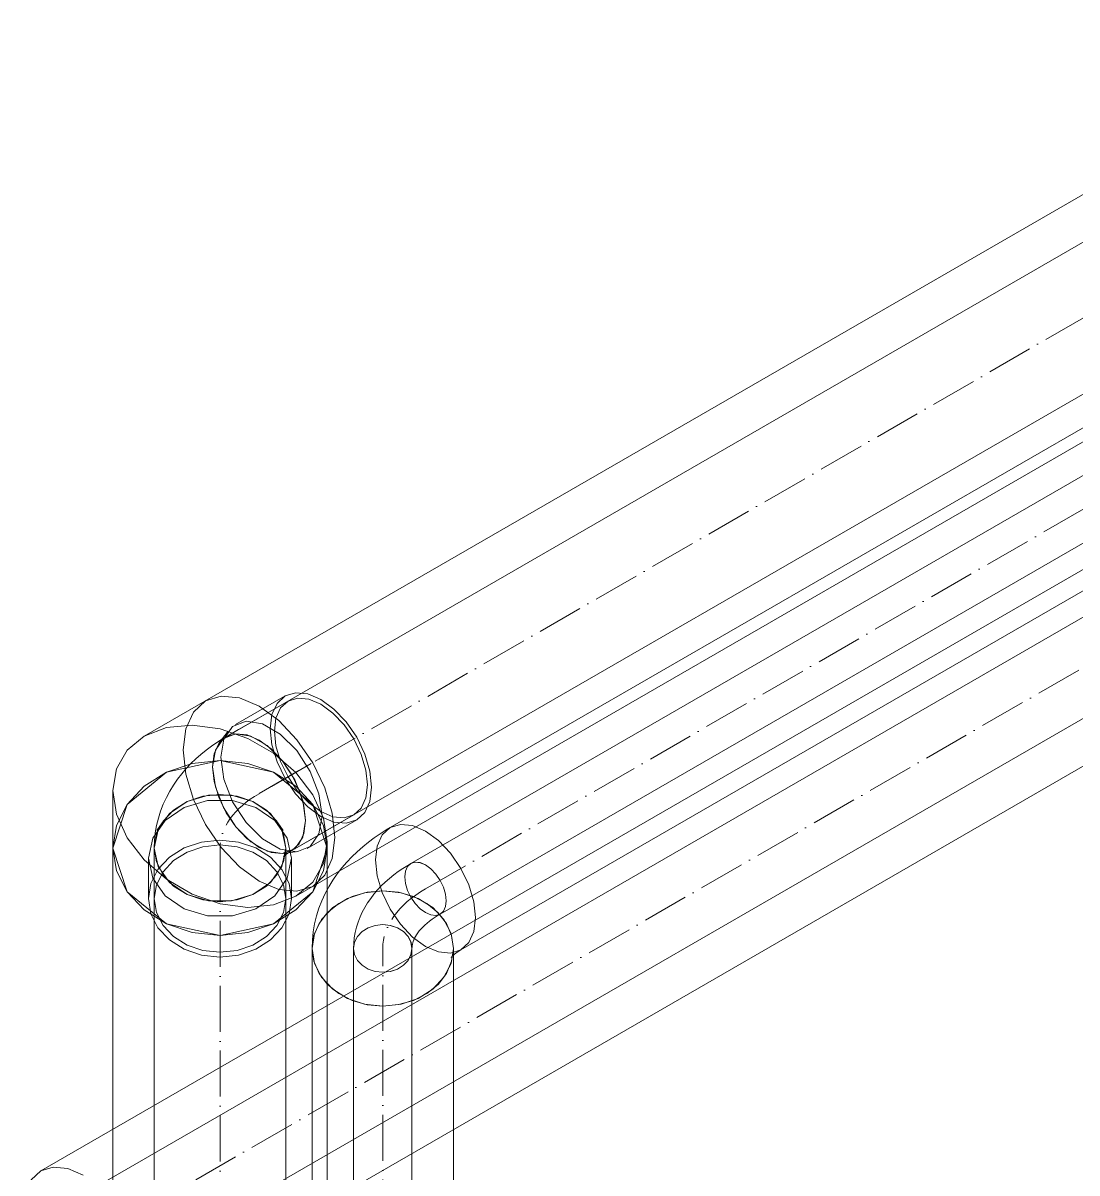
# Model space of a CAD drawing. Header units: millimetres. Extents: x -88595 to 880822, y -1054509 to -148035.
# Drawn here: x 387097.8 to 387326.8, y -308502 to -308252.1 of the extents above; entities that cross this region are included whole.
import ezdxf

# ---------------------------------------------------------------- set-up
doc = ezdxf.new("R2010")
doc.units = ezdxf.units.MM
doc.linetypes.add('$12$ADSK_Осевая', pattern=[14, 10, -2, 0, -2])
doc.linetypes.add('$13$ADSK_Осевая', pattern=[14, 10, -2, 0, -2])
for name, color, linetype, lineweight in [('Изоляция', 7, 'Continuous', 18), ('Трубопровод', 7, 'Continuous', 18), ('Трубопроводы', 7, 'Continuous', 18)]:
    doc.layers.add(name, color=color, linetype=linetype, lineweight=lineweight)

# ---------------------------------------------------------------- blocks, each defined once
blk = doc.blocks.new('$0$ADSK_МедьПайка_Отвод-гнутая труба - Отвод _гнутая труба_-3264726-В_ОВ3_4')
at = {"layer": 'Трубопроводы', "color": 190, "true_color": 0x8000ff}
for points in [[(14720.99, 15436.99, 0), (14721.03, 15438.17, 0), (14721.15, 15439.33, 0), (14721.35, 15440.49, 0), (14721.63, 15441.62, 0), (14721.98, 15442.74, 0), (14722.4, 15443.83, 0), (14722.89, 15444.89, 0), (14723.44, 15445.92, 0), (14724.06, 15446.92, 0), (14724.72, 15447.88, 0), (14725.44, 15448.82, 0), (14726.21, 15449.71, 0), (14727.03, 15450.57, 0), (14727.89, 15451.4, 0), (14728.79, 15452.2, 0), (14729.73, 15452.96, 0), (14730.71, 15453.69, 0), (14731.73, 15454.39, 0), (14732.78, 15455.05, 0), (14733.46, 15455.46, 0)], [(14732.15, 15452.55, 0), (14732.3, 15453.8, 0), (14732.75, 15454.79, 0), (14733.46, 15455.46, 0), (14734.39, 15455.74, 0), (14735.48, 15455.64, 0), (14736.64, 15455.14, 0), (14737.8, 15454.29, 0), (14738.88, 15453.15, 0), (14739.81, 15451.79, 0), (14740.53, 15450.3, 0), (14740.98, 15448.79, 0), (14741.13, 15447.36, 0)], [(14741.13, 15447.36, 0), (14740.98, 15446.11, 0), (14740.53, 15445.12, 0), (14739.81, 15444.46, 0), (14738.88, 15444.17, 0), (14737.8, 15444.28, 0), (14736.64, 15444.77, 0), (14735.48, 15445.62, 0), (14734.39, 15446.76, 0), (14733.46, 15448.12, 0), (14732.75, 15449.61, 0), (14732.3, 15451.12, 0), (14732.15, 15452.55, 0)], [(14733.69, 15436.99, 0), (14733.7, 15437.29, 0), (14733.73, 15437.59, 0), (14733.78, 15437.89, 0), (14733.86, 15438.21, 0), (14733.96, 15438.53, 0), (14734.1, 15438.87, 0), (14734.26, 15439.23, 0), (14734.46, 15439.6, 0), (14734.69, 15439.98, 0), (14734.97, 15440.38, 0), (14735.28, 15440.79, 0), (14735.64, 15441.21, 0), (14736.04, 15441.63, 0), (14736.49, 15442.06, 0), (14736.98, 15442.49, 0), (14737.51, 15442.92, 0), (14738.09, 15443.35, 0), (14738.71, 15443.78, 0), (14739.37, 15444.2, 0), (14739.81, 15444.46, 0)], [(14733.69, 15436.99, 0), (14733.47, 15438.34, 0), (14732.84, 15439.59, 0), (14731.83, 15440.66, 0), (14730.51, 15441.48, 0), (14728.98, 15442, 0), (14727.34, 15442.18, 0), (14725.7, 15442, 0), (14724.16, 15441.48, 0), (14722.85, 15440.66, 0), (14721.84, 15439.59, 0), (14721.21, 15438.34, 0), (14720.99, 15436.99, 0)], [(14720.99, 15436.99, 0), (14721.21, 15435.65, 0), (14721.84, 15434.4, 0), (14722.85, 15433.33, 0), (14724.16, 15432.5, 0), (14725.7, 15431.99, 0), (14727.34, 15431.81, 0), (14728.98, 15431.99, 0), (14730.51, 15432.5, 0), (14731.83, 15433.33, 0), (14732.84, 15434.4, 0), (14733.47, 15435.65, 0), (14733.69, 15436.99, 0)]]:
    blk.add_polyline3d(points, dxfattribs=at)
blk = doc.blocks.new('$0$ADSK_МедьПайка_Отвод - Отвод медный под пайку двухраструбный-V6-В_ОВ3_4')
at = {"layer": 'Трубопроводы', "color": 134, "true_color": 0x00a6a6}
for p, q in [((14706.13, 15491.86), (14695.38, 15485.65)), ((14706.76, 15490.76), (14696.01, 15484.55)), ((14696.01, 15484.55), (14693.33, 15483)), ((14693.76, 15484.21), (14691.84, 15481.68)), ((14710.3, 15459.81), (14721.05, 15466.01)), ((14710.93, 15458.71), (14721.68, 15464.91)), ((14679.4, 15464.31), (14678.28, 15462.61)), ((14705.69, 15462.61), (14704.57, 15464.31)), ((14707.61, 15458.26), (14710.3, 15459.81)), ((14677.7, 15458.8), (14677.7, 15456.61)), ((14705.72, 15457.63), (14708.88, 15458.03)), ((14706.27, 15456.61), (14706.27, 15458.8)), ((14676.43, 15456.61), (14676.43, 15447.83)), ((14677.7, 15456.61), (14677.7, 15447.83)), ((14706.27, 15447.83), (14706.27, 15456.61)), ((14707.54, 15447.83), (14707.54, 15456.61))]:
    blk.add_line(p, q, dxfattribs=at)
for points in [[(14702.91, 15484.74, 0), (14703.28, 15487.81, 0), (14704.38, 15490.24, 0), (14706.13, 15491.86, 0), (14708.4, 15492.56, 0), (14711.06, 15492.3, 0), (14713.9, 15491.09, 0), (14716.75, 15489.01, 0), (14719.4, 15486.21, 0), (14721.68, 15482.88, 0), (14723.43, 15479.24, 0), (14724.53, 15475.54, 0), (14724.9, 15472.04, 0)], [(14724.01, 15472.55, 0), (14723.66, 15475.77, 0), (14722.65, 15479.17, 0), (14721.05, 15482.51, 0), (14718.95, 15485.57, 0), (14716.52, 15488.14, 0), (14713.9, 15490.05, 0), (14711.29, 15491.16, 0), (14708.85, 15491.4, 0), (14706.76, 15490.76, 0), (14705.16, 15489.27, 0), (14704.15, 15487.04, 0), (14703.8, 15484.22, 0)], [(14714.16, 15465.83, 0), (14713.49, 15470.56, 0), (14711.58, 15475.48, 0), (14708.65, 15480.01, 0), (14705.06, 15483.59, 0), (14701.24, 15485.79, 0), (14697.65, 15486.35, 0), (14694.73, 15485.21, 0), (14692.82, 15482.49, 0), (14692.16, 15478.53, 0)], [(14724.9, 15472.04, 0), (14724.53, 15468.96, 0), (14723.43, 15466.54, 0), (14721.68, 15464.91, 0), (14719.4, 15464.21, 0), (14716.75, 15464.47, 0), (14713.9, 15465.69, 0), (14711.06, 15467.76, 0), (14708.4, 15470.56, 0), (14706.13, 15473.9, 0), (14704.38, 15477.54, 0), (14703.28, 15481.23, 0), (14702.91, 15484.74, 0)], [(14677.7, 15458.8, 0), (14677.76, 15460.46, 0), (14677.93, 15462.1, 0), (14678.21, 15463.72, 0), (14678.6, 15465.31, 0), (14679.08, 15466.86, 0), (14679.66, 15468.35, 0), (14680.33, 15469.79, 0), (14681.07, 15471.17, 0), (14681.87, 15472.5, 0), (14682.75, 15473.76, 0), (14683.67, 15474.95, 0), (14684.65, 15476.09, 0), (14685.67, 15477.17, 0), (14686.73, 15478.19, 0), (14687.83, 15479.16, 0), (14688.96, 15480.08, 0), (14690.13, 15480.95, 0), (14691.32, 15481.76, 0), (14692.54, 15482.53, 0), (14693.33, 15483, 0)], [(14690.37, 15476.46, 0), (14690.98, 15480.1, 0), (14692.73, 15482.59, 0), (14695.42, 15483.65, 0), (14698.71, 15483.13, 0), (14702.22, 15481.1, 0), (14705.52, 15477.82, 0), (14708.21, 15473.66, 0), (14709.96, 15469.14, 0), (14710.57, 15464.8, 0)], [(14690.37, 15476.46, 0), (14690.71, 15479.28, 0), (14691.72, 15481.51, 0), (14693.33, 15483, 0), (14695.42, 15483.65, 0), (14697.85, 15483.4, 0), (14700.47, 15482.29, 0), (14703.08, 15480.39, 0), (14705.52, 15477.81, 0), (14707.61, 15474.75, 0), (14709.22, 15471.41, 0), (14710.23, 15468.01, 0), (14710.57, 15464.8, 0)], [(14703.8, 15484.22, 0), (14704.15, 15481, 0), (14705.16, 15477.6, 0), (14706.76, 15474.26, 0), (14708.85, 15471.2, 0), (14711.29, 15468.63, 0), (14713.9, 15466.72, 0), (14716.52, 15465.61, 0), (14718.95, 15465.37, 0), (14721.05, 15466.01, 0), (14722.65, 15467.5, 0), (14723.66, 15469.73, 0), (14724.01, 15472.55, 0)], [(14692.16, 15478.53, 0), (14692.82, 15473.81, 0), (14694.73, 15468.88, 0), (14697.65, 15464.36, 0), (14701.24, 15460.78, 0), (14705.06, 15458.57, 0), (14708.65, 15458.01, 0), (14711.58, 15459.15, 0), (14713.49, 15461.87, 0), (14714.16, 15465.83, 0)], [(14710.57, 15464.8, 0), (14709.96, 15461.16, 0), (14708.21, 15458.66, 0), (14705.52, 15457.61, 0), (14702.22, 15458.13, 0), (14698.71, 15460.16, 0), (14695.42, 15463.45, 0), (14692.73, 15467.6, 0), (14690.98, 15472.12, 0), (14690.37, 15476.46, 0)], [(14710.57, 15464.8, 0), (14710.23, 15461.98, 0), (14709.22, 15459.75, 0), (14707.61, 15458.26, 0), (14705.52, 15457.61, 0), (14703.08, 15457.85, 0), (14700.47, 15458.97, 0), (14697.85, 15460.87, 0), (14695.42, 15463.44, 0), (14693.33, 15466.51, 0), (14691.72, 15469.85, 0), (14690.71, 15473.24, 0), (14690.37, 15476.46, 0)], [(14706.27, 15458.8, 0), (14705.78, 15461.82, 0), (14704.35, 15464.63, 0), (14702.08, 15467.05, 0), (14699.13, 15468.9, 0), (14695.68, 15470.07, 0), (14691.98, 15470.47, 0), (14688.29, 15470.07, 0), (14684.84, 15468.9, 0), (14681.88, 15467.05, 0), (14679.61, 15464.63, 0), (14678.19, 15461.82, 0), (14677.7, 15458.8, 0)], [(14706.27, 15458.8, 0), (14705.41, 15462.79, 0), (14702.93, 15466.3, 0), (14699.13, 15468.9, 0), (14694.46, 15470.29, 0), (14689.5, 15470.29, 0), (14684.84, 15468.9, 0), (14681.04, 15466.3, 0), (14678.56, 15462.79, 0), (14677.7, 15458.8, 0)], [(14676.43, 15456.61, 0), (14677.37, 15460.95, 0), (14680.07, 15464.77, 0), (14684.21, 15467.61, 0), (14689.28, 15469.12, 0), (14694.69, 15469.12, 0), (14699.76, 15467.61, 0), (14703.9, 15464.77, 0), (14706.6, 15460.95, 0), (14707.54, 15456.61, 0)], [(14707.54, 15447.83, 0), (14707.01, 15451.12, 0), (14705.45, 15454.18, 0), (14702.98, 15456.81, 0), (14699.76, 15458.83, 0), (14696.01, 15460.1, 0), (14691.98, 15460.53, 0), (14687.96, 15460.1, 0), (14684.21, 15458.83, 0), (14680.98, 15456.81, 0), (14678.51, 15454.18, 0), (14676.96, 15451.12, 0), (14676.43, 15447.83, 0)], [(14677.7, 15447.83, 0), (14678.19, 15450.85, 0), (14679.61, 15453.66, 0), (14681.88, 15456.08, 0), (14684.84, 15457.93, 0), (14688.29, 15459.1, 0), (14691.98, 15459.5, 0), (14695.68, 15459.1, 0), (14699.13, 15457.93, 0), (14702.08, 15456.08, 0), (14704.35, 15453.66, 0), (14705.78, 15450.85, 0), (14706.27, 15447.83, 0)], [(14677.7, 15458.8, 0), (14678.56, 15454.82, 0), (14681.04, 15451.31, 0), (14684.84, 15448.7, 0), (14689.5, 15447.32, 0), (14694.46, 15447.32, 0), (14699.13, 15448.7, 0), (14702.93, 15451.3, 0), (14705.41, 15454.81, 0), (14706.27, 15458.8, 0)], [(14677.7, 15458.8, 0), (14678.19, 15455.78, 0), (14679.61, 15452.97, 0), (14681.88, 15450.55, 0), (14684.84, 15448.7, 0), (14688.29, 15447.54, 0), (14691.98, 15447.14, 0), (14695.68, 15447.54, 0), (14699.13, 15448.7, 0), (14702.08, 15450.55, 0), (14704.35, 15452.97, 0), (14705.78, 15455.78, 0), (14706.27, 15458.8, 0)], [(14706.27, 15458.8, 0), (14706.26, 15458.48, 0), (14706.23, 15458.17, 0), (14706.18, 15457.88, 0), (14706.11, 15457.62, 0), (14706.04, 15457.39, 0), (14705.97, 15457.2, 0), (14705.9, 15457.06, 0), (14705.84, 15456.95, 0), (14705.81, 15456.89, 0), (14705.8, 15456.88, 0)], [(14705.8, 15456.88, 0), (14705.81, 15456.9, 0), (14705.86, 15456.95, 0), (14705.95, 15457.04, 0), (14706.07, 15457.17, 0), (14706.24, 15457.31, 0), (14706.45, 15457.49, 0), (14706.7, 15457.68, 0), (14707, 15457.88, 0), (14707.34, 15458.1, 0), (14707.61, 15458.26, 0)], [(14707.54, 15456.61, 0), (14706.6, 15452.27, 0), (14703.9, 15448.45, 0), (14699.76, 15445.61, 0), (14694.69, 15444.1, 0), (14689.28, 15444.1, 0), (14684.21, 15445.61, 0), (14680.07, 15448.44, 0), (14677.37, 15452.26, 0), (14676.43, 15456.61, 0)], [(14676.43, 15447.83, 0), (14676.96, 15444.55, 0), (14678.51, 15441.48, 0), (14680.98, 15438.85, 0), (14684.21, 15436.83, 0), (14687.96, 15435.56, 0), (14691.98, 15435.13, 0), (14696.01, 15435.56, 0), (14699.76, 15436.83, 0), (14702.98, 15438.85, 0), (14705.45, 15441.48, 0), (14707.01, 15444.55, 0), (14707.54, 15447.83, 0)], [(14706.27, 15447.83, 0), (14705.78, 15444.81, 0), (14704.35, 15442, 0), (14702.08, 15439.58, 0), (14699.13, 15437.73, 0), (14695.68, 15436.57, 0), (14691.98, 15436.17, 0), (14688.29, 15436.57, 0), (14684.84, 15437.73, 0), (14681.88, 15439.58, 0), (14679.61, 15442, 0), (14678.19, 15444.81, 0), (14677.7, 15447.83, 0)]]:
    blk.add_polyline3d(points, dxfattribs=at)

msp = doc.modelspace()

# ---------------------------------------------------------------- linework, layer by layer
at = {"layer": 'Изоляция', "color": 134, "true_color": 0x00a6a6}
for p, q in [((387392.62, -308252.08), (387124.16, -308407.07)), ((387157.09, -308441.83), (387415.91, -308292.41)), ((387385.39, -308337.72), (387101.67, -308501.53)), ((387120.19, -308533.61), (387403.91, -308369.81)), ((387117.34, -308418.88), (387117.34, -308584.08)), ((387163.91, -308584.08), (387163.91, -308430.02))]:
    msp.add_line(p, q, dxfattribs=at)
at = {"layer": 'Изоляция', "color": 190, "true_color": 0x8000ff}
for p, q in [((387381.89, -308308.99), (387177.61, -308426.93)), ((387192.96, -308453.52), (387397.24, -308335.58)), ((387160.63, -308453.19), (387160.63, -308555.72)), ((387191.33, -308555.72), (387191.33, -308453.19))]:
    msp.add_line(p, q, dxfattribs=at)
at = {"layer": 'Изоляция', "color": 134, "true_color": 0x00a6a6}
for points in [[(387149.11, -308400.54, 0), (387144.85, -308398.73, 0), (387140.88, -308398.33, 0), (387137.47, -308399.39, 0), (387134.85, -308401.81, 0), (387133.21, -308405.45, 0), (387132.65, -308410.05, 0)], [(387132.65, -308410.05, 0), (387133.21, -308405.45, 0), (387134.85, -308401.81, 0), (387137.47, -308399.39, 0), (387140.88, -308398.33, 0), (387144.85, -308398.73, 0), (387149.11, -308400.54, 0)], [(387165.58, -308429.06, 0), (387165.02, -308423.81, 0), (387163.37, -308418.28, 0), (387160.76, -308412.83, 0), (387157.35, -308407.84, 0), (387153.38, -308403.65, 0), (387149.11, -308400.54, 0)], [(387149.11, -308400.54, 0), (387153.38, -308403.65, 0), (387157.35, -308407.84, 0), (387160.76, -308412.83, 0), (387163.37, -308418.28, 0), (387165.02, -308423.81, 0), (387165.58, -308429.06, 0)], [(387117.34, -308418.88, 0), (387118.14, -308414.15, 0), (387120.46, -308410.12, 0), (387124.16, -308407.07, 0), (387128.99, -308405.2, 0), (387134.6, -308404.65, 0), (387140.63, -308405.44, 0)], [(387140.63, -308405.44, 0), (387146.66, -308407.53, 0), (387152.27, -308410.77, 0), (387157.09, -308414.94, 0), (387160.79, -308419.77, 0), (387163.12, -308424.91, 0), (387163.91, -308430.02, 0)], [(387132.65, -308410.05, 0), (387133.21, -308415.29, 0), (387134.85, -308420.83, 0), (387137.47, -308426.27, 0), (387140.88, -308431.26, 0), (387144.85, -308435.46, 0), (387149.11, -308438.56, 0)], [(387149.11, -308438.56, 0), (387144.85, -308435.46, 0), (387140.88, -308431.26, 0), (387137.47, -308426.27, 0), (387134.85, -308420.83, 0), (387133.21, -308415.29, 0), (387132.65, -308410.05, 0)], [(387117.34, -308431.38, 0), (387118.14, -308426.46, 0), (387120.46, -308421.87, 0), (387124.16, -308417.94, 0), (387128.99, -308414.91, 0), (387134.6, -308413.01, 0), (387140.63, -308412.37, 0)], [(387140.63, -308412.37, 0), (387128.99, -308414.91, 0), (387120.46, -308421.87, 0), (387117.34, -308431.38, 0)], [(387140.63, -308412.37, 0), (387146.66, -308413.01, 0), (387152.27, -308414.91, 0), (387157.09, -308417.94, 0), (387160.79, -308421.87, 0), (387163.12, -308426.46, 0), (387163.91, -308431.38, 0)], [(387163.91, -308431.38, 0), (387160.79, -308421.87, 0), (387152.27, -308414.91, 0), (387140.63, -308412.37, 0)], [(387140.63, -308443.46, 0), (387134.6, -308441.37, 0), (387128.99, -308438.13, 0), (387124.16, -308433.96, 0), (387120.46, -308429.13, 0), (387118.14, -308423.99, 0), (387117.34, -308418.88, 0)], [(387149.11, -308438.56, 0), (387153.38, -308440.38, 0), (387157.35, -308440.77, 0), (387160.76, -308439.72, 0), (387163.37, -308437.29, 0), (387165.02, -308433.65, 0), (387165.58, -308429.06, 0)], [(387165.58, -308429.06, 0), (387165.02, -308433.65, 0), (387163.37, -308437.29, 0), (387160.76, -308439.72, 0), (387157.35, -308440.77, 0), (387153.38, -308440.38, 0), (387149.11, -308438.56, 0)], [(387140.63, -308450.39, 0), (387134.6, -308449.74, 0), (387128.99, -308447.84, 0), (387124.16, -308444.82, 0), (387120.46, -308440.88, 0), (387118.14, -308436.3, 0), (387117.34, -308431.38, 0)], [(387117.34, -308431.38, 0), (387120.46, -308440.88, 0), (387128.99, -308447.84, 0), (387140.63, -308450.39, 0)], [(387163.91, -308430.02, 0), (387163.12, -308434.75, 0), (387160.79, -308438.78, 0), (387157.09, -308441.83, 0), (387152.27, -308443.7, 0), (387146.66, -308444.26, 0), (387140.63, -308443.46, 0)], [(387163.91, -308431.38, 0), (387163.12, -308436.3, 0), (387160.79, -308440.88, 0), (387157.09, -308444.82, 0), (387152.27, -308447.84, 0), (387146.66, -308449.74, 0), (387140.63, -308450.39, 0)], [(387140.63, -308450.39, 0), (387152.27, -308447.84, 0), (387160.79, -308440.88, 0), (387163.91, -308431.38, 0)], [(387110.93, -308502.44, 0), (387107.54, -308501, 0), (387104.38, -308500.69, 0), (387101.67, -308501.53, 0), (387099.59, -308503.46, 0), (387098.28, -308506.35, 0), (387097.83, -308510.01, 0)]]:
    msp.add_polyline3d(points, dxfattribs=at)
at = {"layer": 'Изоляция', "color": 190, "true_color": 0x8000ff}
for points in [[(387160.63, -308453.19, 0), (387160.7, -308451.39, 0), (387160.88, -308449.61, 0), (387161.19, -308447.85, 0), (387161.61, -308446.13, 0), (387162.13, -308444.46, 0), (387162.76, -308442.84, 0), (387163.48, -308441.28, 0), (387164.28, -308439.78, 0), (387165.16, -308438.35, 0), (387166.11, -308436.98, 0), (387167.11, -308435.68, 0), (387168.17, -308434.44, 0), (387169.28, -308433.27, 0), (387170.44, -308432.16, 0), (387171.63, -308431.1, 0), (387172.86, -308430.11, 0), (387174.13, -308429.17, 0), (387175.42, -308428.28, 0), (387176.75, -308427.44, 0), (387177.61, -308426.93, 0)], [(387185.28, -308427.69, 0), (387182.47, -308426.5, 0), (387179.86, -308426.24, 0), (387177.61, -308426.93, 0), (387175.88, -308428.53, 0), (387174.8, -308430.93, 0), (387174.43, -308433.96, 0)], [(387174.43, -308433.96, 0), (387174.8, -308430.93, 0), (387175.88, -308428.53, 0), (387177.61, -308426.93, 0), (387179.86, -308426.24, 0), (387182.47, -308426.5, 0), (387185.28, -308427.69, 0)], [(387196.14, -308446.49, 0), (387195.77, -308443.03, 0), (387194.68, -308439.38, 0), (387192.96, -308435.79, 0), (387190.71, -308432.5, 0), (387188.09, -308429.74, 0), (387185.28, -308427.69, 0)], [(387185.28, -308427.69, 0), (387188.09, -308429.74, 0), (387190.71, -308432.5, 0), (387192.96, -308435.79, 0), (387194.68, -308439.38, 0), (387195.77, -308443.03, 0), (387196.14, -308446.49, 0)], [(387174.43, -308433.96, 0), (387174.8, -308437.41, 0), (387175.88, -308441.06, 0), (387177.61, -308444.66, 0), (387179.86, -308447.94, 0), (387182.47, -308450.71, 0), (387185.28, -308452.76, 0)], [(387185.28, -308452.76, 0), (387182.47, -308450.71, 0), (387179.86, -308447.94, 0), (387177.61, -308444.66, 0), (387175.88, -308441.06, 0), (387174.8, -308437.41, 0), (387174.43, -308433.96, 0)], [(387160.63, -308453.19, 0), (387161.16, -308449.94, 0), (387162.69, -308446.92, 0), (387165.13, -308444.32, 0), (387168.31, -308442.33, 0), (387172.01, -308441.08, 0), (387175.98, -308440.65, 0)], [(387175.98, -308440.65, 0), (387172.57, -308440.97, 0), (387169.32, -308441.89, 0), (387166.41, -308443.39, 0), (387163.98, -308445.37, 0), (387162.15, -308447.75, 0), (387161.02, -308450.4, 0), (387160.63, -308453.19, 0)], [(387175.98, -308440.65, 0), (387179.96, -308441.08, 0), (387183.66, -308442.33, 0), (387186.84, -308444.32, 0), (387189.28, -308446.92, 0), (387190.81, -308449.94, 0), (387191.33, -308453.19, 0)], [(387191.33, -308453.19, 0), (387190.95, -308450.4, 0), (387189.81, -308447.75, 0), (387187.98, -308445.37, 0), (387185.55, -308443.39, 0), (387182.64, -308441.89, 0), (387179.4, -308440.97, 0), (387175.98, -308440.65, 0)], [(387185.28, -308452.76, 0), (387188.09, -308453.95, 0), (387190.71, -308454.21, 0), (387192.96, -308453.52, 0), (387194.68, -308451.92, 0), (387195.77, -308449.52, 0), (387196.14, -308446.49, 0)], [(387196.14, -308446.49, 0), (387195.77, -308449.52, 0), (387194.68, -308451.92, 0), (387192.96, -308453.52, 0), (387190.71, -308454.21, 0), (387188.09, -308453.95, 0), (387185.28, -308452.76, 0)], [(387175.98, -308465.72, 0), (387172.01, -308465.29, 0), (387168.31, -308464.04, 0), (387165.13, -308462.05, 0), (387162.69, -308459.45, 0), (387161.16, -308456.43, 0), (387160.63, -308453.19, 0)], [(387160.63, -308453.19, 0), (387161.02, -308455.98, 0), (387162.16, -308458.63, 0), (387163.98, -308461, 0), (387166.42, -308462.99, 0), (387169.33, -308464.48, 0), (387172.57, -308465.41, 0), (387175.98, -308465.72, 0)], [(387191.33, -308453.19, 0), (387190.81, -308456.43, 0), (387189.28, -308459.45, 0), (387186.84, -308462.05, 0), (387183.66, -308464.04, 0), (387179.96, -308465.29, 0), (387175.98, -308465.72, 0)], [(387175.98, -308465.72, 0), (387179.4, -308465.4, 0), (387182.65, -308464.48, 0), (387185.56, -308462.98, 0), (387187.99, -308461, 0), (387189.81, -308458.62, 0), (387190.95, -308455.97, 0), (387191.33, -308453.19, 0)], [(387191.33, -308453.19, 0), (387191.32, -308453.51, 0), (387191.29, -308453.83, 0), (387191.24, -308454.13, 0), (387191.17, -308454.4, 0), (387191.1, -308454.63, 0), (387191.03, -308454.82, 0), (387190.96, -308454.96, 0), (387190.91, -308455.06, 0), (387190.88, -308455.11, 0), (387190.87, -308455.12, 0)], [(387190.87, -308455.12, 0), (387190.89, -308455.1, 0), (387190.94, -308455.04, 0), (387191.03, -308454.93, 0), (387191.17, -308454.8, 0), (387191.35, -308454.64, 0), (387191.57, -308454.45, 0), (387191.85, -308454.24, 0), (387192.17, -308454.01, 0), (387192.53, -308453.77, 0), (387192.95, -308453.52, 0), (387192.96, -308453.52, 0)]]:
    msp.add_polyline3d(points, dxfattribs=at)
at = {"layer": 'Трубопровод', "color": 134, "true_color": 0x00a6a6}
for p, q in [((387397.12, -308259.87), (387141.97, -308407.18)), ((387156.26, -308431.92), (387411.41, -308284.61)), ((387389.89, -308345.51), (387106.17, -308509.32)), ((387115.69, -308525.82), (387399.41, -308362.01)), ((387126.34, -308431.38), (387126.34, -308584.08)), ((387154.91, -308584.08), (387154.91, -308431.38))]:
    msp.add_line(p, q, dxfattribs=at)
at = {"layer": 'Трубопровод', "color": 134, "linetype": '$12$ADSK_Осевая', "true_color": 0x00a6a6}
for p, q in [((387149.11, -308419.55), (387404.26, -308272.24)), ((387149.11, -308419.55), (387404.26, -308272.24)), ((387110.93, -308517.57), (387394.65, -308353.76)), ((387110.93, -308517.57), (387394.65, -308353.76)), ((387140.63, -308584.08), (387140.63, -308431.38)), ((387140.63, -308584.08), (387140.63, -308431.38))]:
    msp.add_line(p, q, dxfattribs=at)
at = {"layer": 'Трубопровод', "color": 190, "true_color": 0x8000ff}
for p, q in [((387386.39, -308316.79), (387182.11, -308434.72)), ((387188.46, -308445.72), (387392.74, -308327.78)), ((387169.63, -308453.19), (387169.63, -308555.72)), ((387182.33, -308555.72), (387182.33, -308453.19))]:
    msp.add_line(p, q, dxfattribs=at)
at = {"layer": 'Трубопровод', "color": 190, "linetype": '$12$ADSK_Осевая', "true_color": 0x8000ff}
for p, q in [((387185.28, -308440.22), (387389.56, -308322.28)), ((387185.28, -308440.22), (387389.56, -308322.28)), ((387175.98, -308555.72), (387175.98, -308453.19)), ((387175.98, -308555.72), (387175.98, -308453.19))]:
    msp.add_line(p, q, dxfattribs=at)
at = {"layer": 'Трубопровод', "color": 134, "true_color": 0x00a6a6}
for points in [[(387149.11, -308407.89, 0), (387146.5, -308406.78, 0), (387144.06, -308406.53, 0), (387141.97, -308407.18, 0), (387140.37, -308408.67, 0), (387139.36, -308410.9, 0), (387139.01, -308413.72, 0)], [(387159.21, -308425.38, 0), (387158.87, -308422.17, 0), (387157.86, -308418.77, 0), (387156.26, -308415.43, 0), (387154.16, -308412.37, 0), (387151.73, -308409.79, 0), (387149.11, -308407.89, 0)], [(387139.01, -308413.72, 0), (387139.36, -308416.94, 0), (387140.37, -308420.33, 0), (387141.97, -308423.68, 0), (387144.06, -308426.74, 0), (387146.5, -308429.31, 0), (387149.11, -308431.22, 0)], [(387126.34, -308431.38, 0), (387126.83, -308428.36, 0), (387128.26, -308425.55, 0), (387130.53, -308423.13, 0), (387133.49, -308421.28, 0), (387136.93, -308420.11, 0), (387140.63, -308419.72, 0)], [(387140.63, -308419.72, 0), (387144.33, -308420.11, 0), (387147.77, -308421.28, 0), (387150.73, -308423.13, 0), (387153, -308425.55, 0), (387154.43, -308428.36, 0), (387154.91, -308431.38, 0)], [(387149.11, -308431.22, 0), (387151.73, -308432.33, 0), (387154.16, -308432.57, 0), (387156.26, -308431.92, 0), (387157.86, -308430.43, 0), (387158.87, -308428.2, 0), (387159.21, -308425.38, 0)], [(387140.63, -308443.04, 0), (387136.93, -308442.65, 0), (387133.49, -308441.48, 0), (387130.53, -308439.63, 0), (387128.26, -308437.21, 0), (387126.83, -308434.4, 0), (387126.34, -308431.38, 0)], [(387154.91, -308431.38, 0), (387154.43, -308434.4, 0), (387153, -308437.21, 0), (387150.73, -308439.63, 0), (387147.77, -308441.48, 0), (387144.33, -308442.65, 0), (387140.63, -308443.04, 0)]]:
    msp.add_polyline3d(points, dxfattribs=at)
at = {"layer": 'Трубопровод', "color": 190, "true_color": 0x8000ff}
for points in [[(387185.28, -308435.04, 0), (387184.12, -308434.55, 0), (387183.04, -308434.44, 0), (387182.11, -308434.72, 0), (387181.39, -308435.39, 0), (387180.95, -308436.38, 0), (387180.79, -308437.63, 0)], [(387189.77, -308442.82, 0), (387189.62, -308441.39, 0), (387189.17, -308439.88, 0), (387188.46, -308438.39, 0), (387187.53, -308437.03, 0), (387186.45, -308435.89, 0), (387185.28, -308435.04, 0)], [(387180.79, -308437.63, 0), (387180.95, -308439.06, 0), (387181.39, -308440.57, 0), (387182.11, -308442.06, 0), (387183.04, -308443.42, 0), (387184.12, -308444.56, 0), (387185.28, -308445.41, 0)], [(387185.28, -308445.41, 0), (387186.45, -308445.9, 0), (387187.53, -308446.01, 0), (387188.46, -308445.72, 0), (387189.17, -308445.06, 0), (387189.62, -308444.07, 0), (387189.77, -308442.82, 0)], [(387169.63, -308453.19, 0), (387169.85, -308451.84, 0), (387170.48, -308450.59, 0), (387171.49, -308449.52, 0), (387172.81, -308448.7, 0), (387174.34, -308448.18, 0), (387175.98, -308448, 0)], [(387175.98, -308448, 0), (387177.63, -308448.18, 0), (387179.16, -308448.7, 0), (387180.47, -308449.52, 0), (387181.48, -308450.59, 0), (387182.12, -308451.84, 0), (387182.33, -308453.19, 0)], [(387175.98, -308458.37, 0), (387174.34, -308458.19, 0), (387172.81, -308457.68, 0), (387171.49, -308456.85, 0), (387170.48, -308455.78, 0), (387169.85, -308454.53, 0), (387169.63, -308453.19, 0)], [(387182.33, -308453.19, 0), (387182.12, -308454.53, 0), (387181.48, -308455.78, 0), (387180.47, -308456.85, 0), (387179.16, -308457.68, 0), (387177.63, -308458.19, 0), (387175.98, -308458.37, 0)]]:
    msp.add_polyline3d(points, dxfattribs=at)
at = {"layer": 'Трубопроводы', "color": 134, "linetype": '$12$ADSK_Осевая', "true_color": 0x00a6a6}
for p, q in [((387151.8, -308418), (387162.55, -308411.8)), ((387149.11, -308419.55), (387151.8, -308418)), ((387140.63, -308431.38), (387140.63, -308433.57)), ((387140.63, -308433.57), (387140.63, -308442.35))]:
    msp.add_line(p, q, dxfattribs=at)
at = {"layer": 'Трубопроводы', "color": 134, "linetype": '$13$ADSK_Осевая', "true_color": 0x00a6a6}
msp.add_ellipse((387169.6, -308431.38), major_axis=(28.97, 0), ratio=0.57735, start_param=2.356194, end_param=3.141593, dxfattribs=at)
at = {"layer": 'Трубопроводы', "color": 190, "linetype": '$13$ADSK_Осевая', "true_color": 0x8000ff}
msp.add_ellipse((387207.73, -308453.19), major_axis=(31.75, 0), ratio=0.57735, start_param=2.356194, end_param=3.141593, dxfattribs=at)

# ---------------------------------------------------------------- block references
at = {"layer": 'Трубопроводы', "color": 134, "true_color": 0x00a6a6}
msp.add_blockref('$0$ADSK_МедьПайка_Отвод - Отвод медный под пайку двухраструбный-V6-В_ОВ3_4', (372448.64, -323890.18), dxfattribs=at)
at = {"layer": 'Трубопроводы', "color": 190, "true_color": 0x8000ff}
msp.add_blockref('$0$ADSK_МедьПайка_Отвод-гнутая труба - Отвод _гнутая труба_-3264726-В_ОВ3_4', (372448.64, -323890.18), dxfattribs=at)

doc.saveas('drawing.dxf')
